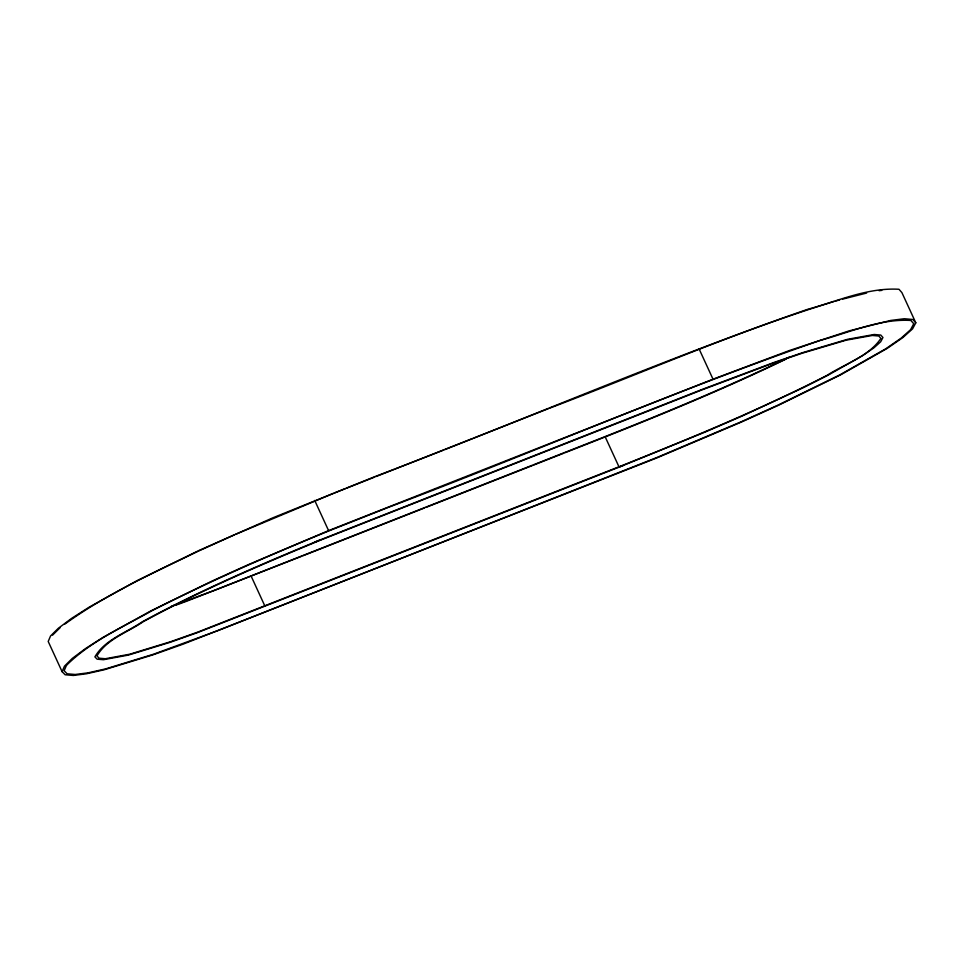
<?xml version="1.0" encoding="UTF-8"?>
<svg xmlns="http://www.w3.org/2000/svg" width="964" height="964" viewBox="0 0 964 964"><rect width="100%" height="100%" fill="white"/><g stroke="black" fill="none" stroke-linecap="round" stroke-linejoin="round"><path stroke-width="1.45" d="M62.094 671.667L64.455 666.172L72.276 658.424L85.338 648.688L103.172 637.288L151.035 610.814L212.683 580.786L248.23 564.699L328.591 530.634L713.023 379.201L789.685 350.426L849.212 330.845L890.676 320.446L904.328 318.735L912.872 319.482L915.8 322.82L912.583 328.857L902.943 337.508L887.193 348.402L840.632 374.839L778.093 405.446L741.328 422.075L656.629 457.996L183.027 644.193L152.469 655.014L104.076 669.811L86.411 673.788L73.336 675.463L65.13 674.764L62.094 671.667L48.2 641.458L50.562 635.975L58.394 628.227L71.444 618.478L89.278 607.091L137.141 580.617L198.801 550.577L272.945 517.776L375.394 476.421C519.897 421.738 661.738 359.825 807.784 309.275C837.583 301.25 867.576 287.405 898.978 289.272L901.906 292.61L915.8 322.82M52.574 635.143L60.262 627.528M64.925 624.045C105.883 594.402 152.276 573.375 197.632 551.492M789.239 357.222C729.061 386.395 667.233 411.977 605.079 436.608L215.201 590.064L171.158 606.404M785.648 359.283C713.721 394.023 639.457 423.582 565.121 452.682M198.97 550.854L234.276 534.875M314.794 542.069L702.479 389.311L774.128 362.404L803.145 352.475L847.645 339.28L874.203 334.484L880.795 335.062L882.952 337.508L880.686 341.762L874.023 347.751L862.961 355.403L827.739 375.37L803.602 387.552L742.376 415.918L705.323 431.968L618.394 467.407M235.65 534.285L333.436 493.375M320.976 539.587C260.316 564.591 199.873 590.534 142.166 621.864C126.356 632.697 104.799 639.626 94.894 656.882L97.159 659.183L103.437 659.713L128.26 655.122L169.785 642.422L196.945 632.806L624.033 465.19M618.972 466.805C689.32 438.813 759.499 409.989 826.931 375.406C844.958 363.874 868.48 356.656 880.903 338.424L878.794 336.026L872.324 335.472L846.115 340.196L801.988 353.282L773.152 363.151L701.816 389.95L320.494 540.141C260.364 564.94 200.44 590.643 143.226 621.696C127.754 632.3 106.655 639.072 96.942 655.954L99.159 658.207L105.317 658.725L129.766 654.207L170.869 641.626L197.813 632.095L618.972 466.805L605.079 436.608M334.821 492.821L345.449 488.615M346.775 488.097L374.791 477.035M376.177 476.493L394.095 469.42M395.433 468.89L443.404 449.995M444.79 449.441L472.601 438.487M473.987 437.945L508.92 424.196M510.281 423.654L548.48 408.628M549.866 408.085C644.374 372.128 737.183 331.182 833.968 301.515M301.684 556.252L184.425 602.09M303.082 555.71L387.781 522.404M389.167 521.861L424.534 507.956M425.895 507.426L532.369 465.564M533.743 465.022L563.759 453.225M176.267 605.006L183.052 602.596M835.402 301.117L839.68 299.937M842.536 299.153L866.636 293.056M879.108 290.706L881.807 290.369M699.129 349.004L713.023 379.201M314.71 500.437L328.591 530.634M250.989 575.809L264.871 606.019M66.468 665.341L64.142 670.739L67.131 673.8L75.228 674.475L88.122 672.836L105.582 668.896L153.553 654.219L218.442 630.42L657.087 457.442L741.4 421.702L777.912 405.169L839.825 374.876L885.687 348.835L901.135 338.147L910.594 329.664L913.751 323.735L910.86 320.446C879.758 318.614 850.043 332.339 820.521 340.292C674.655 390.782 533.008 452.622 388.685 507.233L328.122 531.2C268.438 555.65 209.224 581.425 151.782 610.814C122.452 627.251 90.604 641.385 66.468 665.341"/></g></svg>
